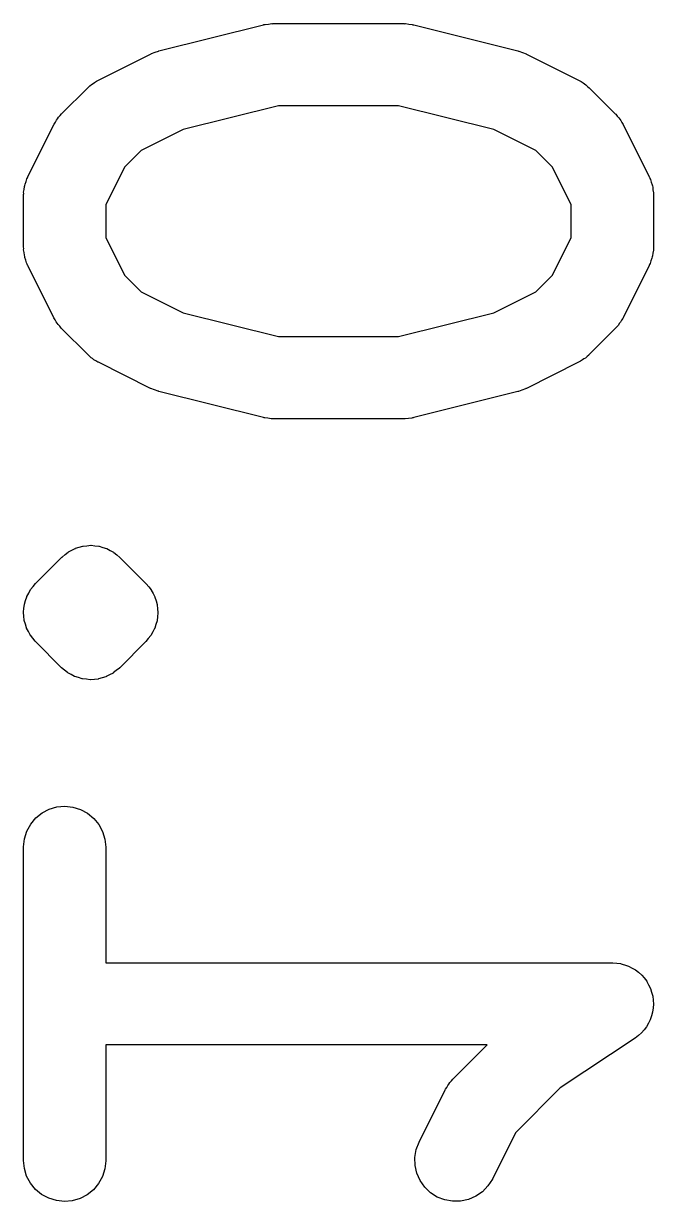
# Model space of a CAD drawing. Extents: x 6.3 to 49.3, y 9.3 to 45.7.
# Drawn here: x 9.623 to 10.773, y 43.527 to 45.677 of the extents above; entities that cross this region are included whole.
import ezdxf

# ---------------------------------------------------------------- set-up
doc = ezdxf.new("R2010")
doc.units = 0
doc.layers.add('BLACK', color=7, linetype='CONTINUOUS')

msp = doc.modelspace()

# ---------------------------------------------------------------- linework, layer by layer
at = {"layer": 'BLACK', "linetype": 'CONTINUOUS'}
for p, q in [((9.8699, 45.6274), (10.0604, 45.675)), ((10.0604, 45.675), (10.0614, 45.6753)), ((10.0614, 45.6753), (10.0627, 45.6754)), ((10.0627, 45.6754), (10.064, 45.6758)), ((10.064, 45.6758), (10.07, 45.6764)), ((10.07, 45.6764), (10.0759, 45.6772)), ((10.0759, 45.6772), (10.0772, 45.6771)), ((10.0772, 45.6771), (10.0786, 45.6773)), ((10.0786, 45.6773), (10.3167, 45.6773)), ((10.3167, 45.6773), (10.3177, 45.6773)), ((10.3177, 45.6773), (10.319, 45.6771)), ((10.319, 45.6771), (10.3204, 45.6772)), ((10.3204, 45.6772), (10.3263, 45.6763)), ((10.3263, 45.6763), (10.3323, 45.6756)), ((10.3323, 45.6756), (10.3335, 45.6752)), ((10.3335, 45.6752), (10.3349, 45.675)), ((10.3349, 45.675), (10.5253, 45.6274)), ((9.85612, 45.6225), (9.86271, 45.6248)), ((9.86271, 45.6248), (9.86923, 45.6272)), ((9.86923, 45.6272), (9.86957, 45.6273)), ((9.86957, 45.6273), (9.8699, 45.6274)), ((10.5253, 45.6274), (10.5263, 45.6271)), ((10.5263, 45.6271), (10.5267, 45.627)), ((10.5267, 45.627), (10.527, 45.627)), ((10.527, 45.627), (10.5335, 45.6245)), ((10.5335, 45.6245), (10.5401, 45.622)), ((9.75932, 45.5741), (9.85455, 45.6217)), ((9.85455, 45.6217), (9.85549, 45.6222)), ((9.85549, 45.6222), (9.85582, 45.6223)), ((9.85582, 45.6223), (9.85612, 45.6225)), ((10.5401, 45.622), (10.5404, 45.6218)), ((10.5404, 45.6218), (10.5407, 45.6217)), ((10.5407, 45.6217), (10.6359, 45.5741)), ((9.6922, 45.5124), (9.73982, 45.5601)), ((9.73982, 45.5601), (9.74057, 45.5608)), ((9.74057, 45.5608), (9.74386, 45.5634)), ((9.74386, 45.5634), (9.74692, 45.5663)), ((9.74692, 45.5663), (9.74957, 45.568)), ((9.74957, 45.568), (9.75201, 45.5699)), ((9.75201, 45.5699), (9.75575, 45.5719)), ((9.75575, 45.5719), (9.75932, 45.5741)), ((10.6359, 45.5741), (10.6369, 45.5736)), ((10.6369, 45.5736), (10.6404, 45.5713)), ((10.6404, 45.5713), (10.6441, 45.5693)), ((10.6441, 45.5693), (10.6465, 45.5674)), ((10.6465, 45.5674), (10.6491, 45.5657)), ((10.6491, 45.5657), (10.6522, 45.5627)), ((10.6522, 45.5627), (10.6554, 45.5601)), ((10.6554, 45.5601), (10.703, 45.5124)), ((10.0878, 45.5273), (9.91427, 45.4839)), ((10.3074, 45.5273), (10.0878, 45.5273)), ((10.481, 45.4839), (10.3074, 45.5273)), ((9.67863, 45.4939), (9.68093, 45.4974)), ((9.68093, 45.4974), (9.68291, 45.5011)), ((9.68291, 45.5011), (9.68489, 45.5035)), ((9.68489, 45.5035), (9.68659, 45.5062)), ((9.68659, 45.5062), (9.68953, 45.5092)), ((9.68953, 45.5092), (9.6922, 45.5124)), ((10.703, 45.5124), (10.7038, 45.5117)), ((10.7038, 45.5117), (10.7064, 45.5084)), ((10.7064, 45.5084), (10.7093, 45.5053)), ((10.7093, 45.5053), (10.711, 45.5027)), ((10.711, 45.5027), (10.7129, 45.5003)), ((10.7129, 45.5003), (10.7148, 45.4965)), ((10.7148, 45.4965), (10.7171, 45.4929)), ((9.63054, 45.3977), (9.67816, 45.4929)), ((9.67816, 45.4929), (9.67863, 45.4939)), ((9.91427, 45.4839), (9.83728, 45.4454)), ((10.558, 45.4454), (10.481, 45.4839)), ((10.7171, 45.4929), (10.7647, 45.3977)), ((9.83728, 45.4454), (9.80688, 45.415)), ((10.5884, 45.415), (10.558, 45.4454)), ((9.80688, 45.415), (9.77262, 45.3465)), ((10.6226, 45.3465), (10.5884, 45.415)), ((9.6253, 45.384), (9.62714, 45.3888)), ((9.62714, 45.3888), (9.62868, 45.3937)), ((9.62868, 45.3937), (9.62975, 45.3956)), ((9.62975, 45.3956), (9.63054, 45.3977)), ((10.7647, 45.3977), (10.7652, 45.3968)), ((10.7652, 45.3968), (10.7659, 45.3947)), ((10.7659, 45.3947), (10.767, 45.3927)), ((10.767, 45.3927), (10.7684, 45.3878)), ((10.7684, 45.3878), (10.7702, 45.383)), ((9.62262, 45.3642), (9.62263, 45.3652)), ((9.62263, 45.3652), (9.62287, 45.3674)), ((9.62282, 45.3696), (9.62369, 45.3747)), ((9.62287, 45.3674), (9.62282, 45.3696)), ((9.62369, 45.3747), (9.62426, 45.3798)), ((9.62426, 45.3798), (9.62492, 45.3819)), ((9.62492, 45.3819), (9.6253, 45.384)), ((10.7702, 45.383), (10.7706, 45.3809)), ((10.7706, 45.3809), (10.7712, 45.3787)), ((10.7712, 45.3787), (10.7717, 45.3736)), ((10.7717, 45.3736), (10.7725, 45.3686)), ((10.7725, 45.3686), (10.7724, 45.3664)), ((10.7724, 45.3664), (10.7726, 45.3642)), ((9.62262, 45.2689), (9.62262, 45.3642)), ((9.77262, 45.3465), (9.77262, 45.2866)), ((10.6226, 45.2866), (10.6226, 45.3465)), ((10.7726, 45.3642), (10.7726, 45.2689)), ((9.77262, 45.2866), (9.80688, 45.2181)), ((10.5884, 45.2181), (10.6226, 45.2866)), ((9.62283, 45.2667), (9.62262, 45.2689)), ((9.62275, 45.2645), (9.62283, 45.2667)), ((9.62355, 45.2595), (9.62275, 45.2645)), ((9.62405, 45.2544), (9.62355, 45.2595)), ((10.7716, 45.2584), (10.771, 45.2533)), ((10.7724, 45.2635), (10.7716, 45.2584)), ((10.7726, 45.2679), (10.7724, 45.2657)), ((10.7724, 45.2657), (10.7724, 45.2635)), ((10.7726, 45.2689), (10.7726, 45.2679)), ((9.62469, 45.2522), (9.62405, 45.2544)), ((9.62503, 45.2501), (9.62469, 45.2522)), ((9.62679, 45.2453), (9.62503, 45.2501)), ((9.62828, 45.2403), (9.62679, 45.2453)), ((9.62931, 45.2384), (9.62828, 45.2403)), ((9.63007, 45.2363), (9.62931, 45.2384)), ((9.63054, 45.2354), (9.63007, 45.2363)), ((10.7655, 45.2374), (10.7647, 45.2354)), ((10.7666, 45.2394), (10.7655, 45.2374)), ((10.7681, 45.2443), (10.7666, 45.2394)), ((10.7699, 45.2491), (10.7681, 45.2443)), ((10.7703, 45.2512), (10.7699, 45.2491)), ((10.771, 45.2533), (10.7703, 45.2512)), ((9.67816, 45.1401), (9.63054, 45.2354)), ((9.80688, 45.2181), (9.83728, 45.1877)), ((10.558, 45.1877), (10.5884, 45.2181)), ((10.7647, 45.2354), (10.7171, 45.1401)), ((9.83728, 45.1877), (9.91427, 45.1492)), ((10.481, 45.1492), (10.558, 45.1877)), ((9.6804, 45.1366), (9.67816, 45.1401)), ((9.68234, 45.1328), (9.6804, 45.1366)), ((9.68428, 45.1304), (9.68234, 45.1328)), ((9.68595, 45.1278), (9.68428, 45.1304)), ((9.91427, 45.1492), (10.0878, 45.1058)), ((10.3074, 45.1058), (10.481, 45.1492)), ((10.7103, 45.1296), (10.7086, 45.1269)), ((10.7123, 45.132), (10.7103, 45.1296)), ((10.7143, 45.1357), (10.7123, 45.132)), ((10.7166, 45.1392), (10.7143, 45.1357)), ((10.7171, 45.1401), (10.7166, 45.1392)), ((9.68884, 45.1247), (9.68595, 45.1278)), ((9.69147, 45.1214), (9.68884, 45.1247)), ((9.6922, 45.1207), (9.69147, 45.1214)), ((9.73982, 45.073), (9.6922, 45.1207)), ((10.703, 45.1207), (10.6554, 45.073)), ((10.7057, 45.1239), (10.703, 45.1207)), ((10.7086, 45.1269), (10.7057, 45.1239)), ((10.0878, 45.1058), (10.3074, 45.1058)), ((9.74308, 45.0704), (9.73982, 45.073)), ((9.7461, 45.0674), (9.74308, 45.0704)), ((9.74872, 45.0657), (9.7461, 45.0674)), ((9.75113, 45.0637), (9.74872, 45.0657)), ((10.6457, 45.0651), (10.6432, 45.0632)), ((10.6483, 45.0668), (10.6457, 45.0651)), ((10.6514, 45.0697), (10.6483, 45.0668)), ((10.6547, 45.0723), (10.6514, 45.0697)), ((10.6554, 45.073), (10.6547, 45.0723)), ((9.75484, 45.0618), (9.75113, 45.0637)), ((9.75838, 45.0595), (9.75484, 45.0618)), ((9.75932, 45.059), (9.75838, 45.0595)), ((9.85455, 45.0114), (9.75932, 45.059)), ((10.6359, 45.059), (10.5407, 45.0114)), ((10.6395, 45.0612), (10.6359, 45.059)), ((10.6432, 45.0632), (10.6395, 45.0612)), ((9.85488, 45.0112), (9.85455, 45.0114)), ((9.85517, 45.0111), (9.85488, 45.0112)), ((9.86168, 45.0086), (9.85517, 45.0111)), ((9.86822, 45.0061), (9.86168, 45.0086)), ((9.86857, 45.0061), (9.86822, 45.0061)), ((9.86889, 45.006), (9.86857, 45.0061)), ((9.8699, 45.0057), (9.86889, 45.006)), ((10.0604, 44.9581), (9.8699, 45.0057)), ((10.5253, 45.0057), (10.3349, 44.9581)), ((10.5257, 45.0058), (10.5253, 45.0057)), ((10.526, 45.0059), (10.5257, 45.0058)), ((10.5325, 45.0082), (10.526, 45.0059)), ((10.5391, 45.0106), (10.5325, 45.0082)), ((10.5394, 45.0108), (10.5391, 45.0106)), ((10.5397, 45.0109), (10.5394, 45.0108)), ((10.5407, 45.0114), (10.5397, 45.0109)), ((10.0617, 44.9579), (10.0604, 44.9581)), ((10.063, 44.9575), (10.0617, 44.9579)), ((10.0689, 44.9568), (10.063, 44.9575)), ((10.0749, 44.9559), (10.0689, 44.9568)), ((10.3253, 44.9567), (10.3193, 44.9559)), ((10.3312, 44.9573), (10.3253, 44.9567)), ((10.3325, 44.9576), (10.3312, 44.9573)), ((10.3338, 44.9578), (10.3325, 44.9576)), ((10.3349, 44.9581), (10.3338, 44.9578)), ((10.0762, 44.956), (10.0749, 44.9559)), ((10.0775, 44.9558), (10.0762, 44.956)), ((10.0786, 44.9558), (10.0775, 44.9558)), ((10.3167, 44.9558), (10.0786, 44.9558)), ((10.318, 44.956), (10.3167, 44.9558)), ((10.3193, 44.9559), (10.318, 44.956)), ((9.71739, 44.7195), (9.72416, 44.7215)), ((9.72416, 44.7215), (9.73093, 44.7235)), ((9.73093, 44.7235), (9.73118, 44.7235)), ((9.73118, 44.7235), (9.73144, 44.7236)), ((9.73144, 44.7236), (9.73845, 44.7242)), ((9.73845, 44.7242), (9.7455, 44.7249)), ((9.7455, 44.7249), (9.74577, 44.7249)), ((9.74577, 44.7249), (9.74602, 44.7249)), ((9.74602, 44.7249), (9.75289, 44.7241)), ((9.75289, 44.7241), (9.76006, 44.7234)), ((9.76006, 44.7234), (9.76032, 44.7233)), ((9.76032, 44.7233), (9.76057, 44.7233)), ((9.76057, 44.7233), (9.7672, 44.7212)), ((9.7672, 44.7212), (9.77406, 44.7191)), ((9.64459, 44.6553), (9.6922, 44.7029)), ((9.6922, 44.7029), (9.69257, 44.7033)), ((9.69257, 44.7033), (9.69258, 44.7033)), ((9.69258, 44.7033), (9.69259, 44.7033)), ((9.69259, 44.7033), (9.69295, 44.7036)), ((9.69295, 44.7036), (9.69846, 44.7081)), ((9.69846, 44.7081), (9.70395, 44.7125)), ((9.70395, 44.7125), (9.70419, 44.7126)), ((9.70419, 44.7126), (9.70439, 44.7128)), ((9.70439, 44.7128), (9.71057, 44.716)), ((9.71057, 44.716), (9.7169, 44.7193)), ((9.7169, 44.7193), (9.71716, 44.7194)), ((9.71716, 44.7194), (9.71739, 44.7195)), ((9.77406, 44.7191), (9.7743, 44.719)), ((9.7743, 44.719), (9.77454, 44.7189)), ((9.77454, 44.7189), (9.78067, 44.7156)), ((9.78067, 44.7156), (9.78696, 44.7122)), ((9.78696, 44.7122), (9.78716, 44.712)), ((9.78716, 44.712), (9.78739, 44.7119)), ((9.78739, 44.7119), (9.79279, 44.7074)), ((9.79279, 44.7074), (9.79827, 44.7029)), ((9.79827, 44.7029), (9.84589, 44.6553)), ((9.62858, 44.6316), (9.63198, 44.6378)), ((9.63198, 44.6378), (9.63529, 44.644)), ((9.63529, 44.644), (9.63538, 44.6441)), ((9.63538, 44.6441), (9.63544, 44.6442)), ((9.63544, 44.6442), (9.63552, 44.6443)), ((9.63552, 44.6443), (9.63559, 44.6444)), ((9.63559, 44.6444), (9.64012, 44.6499)), ((9.64012, 44.6499), (9.64459, 44.6553)), ((9.84589, 44.6553), (9.84625, 44.6549)), ((9.84625, 44.6549), (9.84626, 44.6549)), ((9.84626, 44.6549), (9.84627, 44.6549)), ((9.84627, 44.6549), (9.84643, 44.6547)), ((9.84643, 44.6547), (9.84644, 44.6547)), ((9.84644, 44.6547), (9.84645, 44.6547)), ((9.84645, 44.6547), (9.84662, 44.6546)), ((9.84662, 44.6546), (9.85106, 44.649)), ((9.85106, 44.649), (9.85547, 44.6435)), ((9.85547, 44.6435), (9.85553, 44.6434)), ((9.85553, 44.6434), (9.85561, 44.6433)), ((9.85561, 44.6433), (9.85567, 44.6432)), ((9.85567, 44.6432), (9.85576, 44.6431)), ((9.85576, 44.6431), (9.85902, 44.6368)), ((9.85902, 44.6368), (9.8623, 44.6306)), ((9.62338, 44.6101), (9.6241, 44.6171)), ((9.6241, 44.6171), (9.62414, 44.6172)), ((9.62414, 44.6172), (9.62415, 44.6173)), ((9.62415, 44.6173), (9.62419, 44.6175)), ((9.62419, 44.6175), (9.6242, 44.6176)), ((9.6242, 44.6176), (9.62632, 44.6244)), ((9.62632, 44.6244), (9.62838, 44.6311)), ((9.62838, 44.6311), (9.62844, 44.6312)), ((9.62844, 44.6312), (9.62848, 44.6313)), ((9.62848, 44.6313), (9.62854, 44.6314)), ((9.62854, 44.6314), (9.62858, 44.6316)), ((9.8623, 44.6306), (9.86233, 44.6305)), ((9.86233, 44.6305), (9.8624, 44.6304)), ((9.8624, 44.6304), (9.86243, 44.6302)), ((9.86243, 44.6302), (9.86249, 44.6301)), ((9.86249, 44.6301), (9.86448, 44.6233)), ((9.86448, 44.6233), (9.86648, 44.6166)), ((9.86648, 44.6166), (9.86649, 44.6164)), ((9.86649, 44.6164), (9.86653, 44.6163)), ((9.86653, 44.6163), (9.86654, 44.6162)), ((9.86654, 44.6162), (9.86658, 44.6161)), ((9.86658, 44.6161), (9.86719, 44.609)), ((9.62262, 44.603), (9.62338, 44.6101)), ((9.62263, 44.6029), (9.62262, 44.603)), ((9.62262, 44.6028), (9.62263, 44.6029)), ((9.62263, 44.6027), (9.62262, 44.6028)), ((9.62262, 44.6025), (9.62263, 44.6027)), ((9.62328, 44.5955), (9.62262, 44.6025)), ((9.6239, 44.5885), (9.62328, 44.5955)), ((9.86711, 44.5946), (9.86638, 44.5874)), ((9.86785, 44.6015), (9.86711, 44.5946)), ((9.86719, 44.609), (9.86786, 44.602)), ((9.86786, 44.602), (9.86784, 44.6019)), ((9.86784, 44.6019), (9.86785, 44.6017)), ((9.86785, 44.6017), (9.86784, 44.6016)), ((9.86784, 44.6016), (9.86785, 44.6015)), ((9.62393, 44.5883), (9.6239, 44.5885)), ((9.62395, 44.5882), (9.62393, 44.5883)), ((9.62398, 44.5881), (9.62395, 44.5882)), ((9.624, 44.588), (9.62398, 44.5881)), ((9.626, 44.5812), (9.624, 44.588)), ((9.62798, 44.5744), (9.626, 44.5812)), ((9.62804, 44.5743), (9.62798, 44.5744)), ((9.62808, 44.5742), (9.62804, 44.5743)), ((9.62814, 44.5741), (9.62808, 44.5742)), ((9.62818, 44.5739), (9.62814, 44.5741)), ((9.6315, 44.5676), (9.62818, 44.5739)), ((9.86189, 44.573), (9.85854, 44.5668)), ((9.86193, 44.5731), (9.86189, 44.573)), ((9.862, 44.5732), (9.86193, 44.5731)), ((9.86204, 44.5733), (9.862, 44.5732)), ((9.8621, 44.5734), (9.86204, 44.5733)), ((9.86416, 44.5802), (9.8621, 44.5734)), ((9.86421, 44.5804), (9.86416, 44.5802)), ((9.86627, 44.5869), (9.86421, 44.5804)), ((9.86628, 44.5871), (9.86627, 44.5869)), ((9.86632, 44.5872), (9.86628, 44.5871)), ((9.86634, 44.5873), (9.86632, 44.5872)), ((9.86638, 44.5874), (9.86634, 44.5873)), ((9.63472, 44.5614), (9.6315, 44.5676)), ((9.6348, 44.5613), (9.63472, 44.5614)), ((9.63486, 44.5612), (9.6348, 44.5613)), ((9.63494, 44.5611), (9.63486, 44.5612)), ((9.635, 44.561), (9.63494, 44.5611)), ((9.63945, 44.5555), (9.635, 44.561)), ((9.64385, 44.55), (9.63945, 44.5555)), ((9.64403, 44.5498), (9.64385, 44.55)), ((9.64404, 44.5498), (9.64403, 44.5498)), ((9.64403, 44.5498), (9.64403, 44.5498)), ((9.64421, 44.5496), (9.64404, 44.5498)), ((9.64422, 44.5496), (9.64421, 44.5496)), ((9.64423, 44.5496), (9.64422, 44.5496)), ((9.64459, 44.5492), (9.64423, 44.5496)), ((9.6922, 44.5016), (9.64459, 44.5492)), ((9.84589, 44.5492), (9.79827, 44.5016)), ((9.85039, 44.5547), (9.84589, 44.5492)), ((9.85489, 44.5601), (9.85039, 44.5547)), ((9.85495, 44.5602), (9.85489, 44.5601)), ((9.85503, 44.5603), (9.85495, 44.5602)), ((9.8551, 44.5604), (9.85503, 44.5603)), ((9.85518, 44.5605), (9.8551, 44.5604)), ((9.85854, 44.5668), (9.85518, 44.5605)), ((9.69764, 44.4971), (9.6922, 44.5016)), ((9.70308, 44.4926), (9.69764, 44.4971)), ((9.70331, 44.4925), (9.70308, 44.4926)), ((9.70352, 44.4923), (9.70331, 44.4925)), ((9.70967, 44.489), (9.70352, 44.4923)), ((9.71593, 44.4856), (9.70967, 44.489)), ((9.71619, 44.4855), (9.71593, 44.4856)), ((9.71641, 44.4854), (9.71619, 44.4855)), ((9.72312, 44.4834), (9.71641, 44.4854)), ((9.77309, 44.485), (9.76622, 44.483)), ((9.77333, 44.4851), (9.77309, 44.485)), ((9.77358, 44.4852), (9.77333, 44.4851)), ((9.77977, 44.4885), (9.77358, 44.4852)), ((9.78609, 44.4917), (9.77977, 44.4885)), ((9.78629, 44.4919), (9.78609, 44.4917)), ((9.78652, 44.492), (9.78629, 44.4919)), ((9.79197, 44.4964), (9.78652, 44.492)), ((9.79753, 44.5009), (9.79197, 44.4964)), ((9.79789, 44.5012), (9.79753, 44.5009)), ((9.7979, 44.5012), (9.79789, 44.5012)), ((9.79791, 44.5013), (9.7979, 44.5012)), ((9.79827, 44.5016), (9.79791, 44.5013)), ((9.7299, 44.4812), (9.72312, 44.4834)), ((9.73016, 44.4812), (9.7299, 44.4812)), ((9.73041, 44.4811), (9.73016, 44.4812)), ((9.73745, 44.4804), (9.73041, 44.4811)), ((9.74445, 44.4796), (9.73745, 44.4804)), ((9.74471, 44.4797), (9.74445, 44.4796)), ((9.74498, 44.4796), (9.74471, 44.4797)), ((9.75197, 44.4803), (9.74498, 44.4796)), ((9.75903, 44.4809), (9.75197, 44.4803)), ((9.75929, 44.481), (9.75903, 44.4809)), ((9.75955, 44.481), (9.75929, 44.481)), ((9.76622, 44.483), (9.75955, 44.481)), ((9.66952, 44.2432), (9.68356, 44.2474)), ((9.68356, 44.2474), (9.69814, 44.2487)), ((9.69814, 44.2487), (9.7127, 44.2472)), ((9.7127, 44.2472), (9.72668, 44.2428)), ((9.63574, 44.2161), (9.64514, 44.2273)), ((9.64514, 44.2273), (9.65655, 44.2364)), ((9.65655, 44.2364), (9.66952, 44.2432)), ((9.72668, 44.2428), (9.73956, 44.2359)), ((9.73956, 44.2359), (9.75084, 44.2265)), ((9.75084, 44.2265), (9.76009, 44.2152)), ((9.62868, 44.2032), (9.63574, 44.2161)), ((9.76009, 44.2152), (9.76696, 44.2023)), ((9.62263, 44.1747), (9.62426, 44.1893)), ((9.62426, 44.1893), (9.62868, 44.2032)), ((9.76696, 44.2023), (9.77119, 44.1883)), ((9.77119, 44.1883), (9.77262, 44.1737)), ((9.62262, 44.1737), (9.62263, 44.1747)), ((9.62262, 43.6023), (9.62262, 44.1737)), ((9.77262, 44.1737), (9.77262, 43.963)), ((9.77262, 43.963), (10.6976, 43.963)), ((10.6976, 43.963), (10.6985, 43.963)), ((10.6985, 43.963), (10.6985, 43.963)), ((10.6985, 43.963), (10.6986, 43.963)), ((10.6986, 43.963), (10.6987, 43.963)), ((10.6987, 43.963), (10.7055, 43.9622)), ((10.7055, 43.9622), (10.7131, 43.9614)), ((10.7131, 43.9614), (10.7132, 43.9613)), ((10.7132, 43.9613), (10.7132, 43.9613)), ((10.7132, 43.9613), (10.72, 43.9592)), ((10.72, 43.9592), (10.7271, 43.957)), ((10.7271, 43.957), (10.7271, 43.9569)), ((10.7271, 43.9569), (10.7272, 43.9569)), ((10.7272, 43.9569), (10.7336, 43.9534)), ((10.7336, 43.9534), (10.7399, 43.9499)), ((10.7399, 43.9499), (10.7399, 43.9499)), ((10.7399, 43.9499), (10.74, 43.9499)), ((10.74, 43.9499), (10.7452, 43.9455)), ((10.7452, 43.9455), (10.7511, 43.9405)), ((10.7511, 43.9405), (10.7512, 43.9405)), ((10.7512, 43.9405), (10.7512, 43.9405)), ((10.7512, 43.9405), (10.7554, 43.9353)), ((10.7554, 43.9353), (10.7603, 43.9291)), ((10.7603, 43.9291), (10.7603, 43.9291)), ((10.7603, 43.9291), (10.7604, 43.929)), ((10.7604, 43.929), (10.7636, 43.9228)), ((10.7636, 43.9228), (10.7671, 43.9162)), ((10.7671, 43.9162), (10.7671, 43.9161)), ((10.7671, 43.9161), (10.7672, 43.9161)), ((10.7672, 43.9161), (10.7692, 43.9092)), ((10.7692, 43.9092), (10.7713, 43.9021)), ((10.7713, 43.9021), (10.7713, 43.9021)), ((10.7713, 43.9021), (10.7713, 43.902)), ((10.7713, 43.902), (10.7719, 43.8949)), ((10.7719, 43.8949), (10.7726, 43.8876)), ((10.7726, 43.8875), (10.7719, 43.8807)), ((10.7726, 43.8876), (10.7726, 43.8875)), ((10.7726, 43.8875), (10.7726, 43.8875)), ((10.769, 43.8662), (10.7668, 43.859)), ((10.7711, 43.8729), (10.769, 43.8662)), ((10.7719, 43.8807), (10.7711, 43.873)), ((10.7711, 43.873), (10.7711, 43.8729)), ((10.7711, 43.8729), (10.7711, 43.8729)), ((10.7554, 43.8407), (10.7506, 43.8348)), ((10.7598, 43.846), (10.7554, 43.8407)), ((10.7599, 43.8461), (10.7598, 43.8461)), ((10.7598, 43.8461), (10.7598, 43.846)), ((10.7633, 43.8525), (10.7599, 43.8461)), ((10.7668, 43.8589), (10.7633, 43.8525)), ((10.7668, 43.859), (10.7668, 43.859)), ((10.7668, 43.859), (10.7668, 43.8589)), ((10.7392, 43.8256), (10.6025, 43.7345)), ((10.7451, 43.8304), (10.7392, 43.8256)), ((10.7505, 43.8348), (10.7451, 43.8304)), ((10.7506, 43.8348), (10.7505, 43.8348)), ((10.7505, 43.8348), (10.7505, 43.8348)), ((10.4689, 43.813), (9.77262, 43.813)), ((9.77262, 43.813), (9.77262, 43.6023)), ((10.4065, 43.7505), (10.4689, 43.813)), ((10.3924, 43.731), (10.3929, 43.732)), ((10.3929, 43.732), (10.3952, 43.7355)), ((10.3952, 43.7355), (10.3972, 43.7392)), ((10.3972, 43.7392), (10.3992, 43.7416)), ((10.3992, 43.7416), (10.4009, 43.7443)), ((10.4009, 43.7443), (10.4038, 43.7473)), ((10.4038, 43.7473), (10.4065, 43.7505)), ((10.6025, 43.7345), (10.5212, 43.6531)), ((10.3448, 43.6358), (10.3924, 43.731)), ((10.5212, 43.6531), (10.479, 43.5687)), ((10.3396, 43.6221), (10.3448, 43.6358)), ((9.62405, 43.5877), (9.62262, 43.6023)), ((9.77262, 43.6023), (9.77261, 43.6012)), ((10.3371, 43.6077), (10.3396, 43.6221)), ((10.3375, 43.5931), (10.3371, 43.6077)), ((9.62828, 43.5737), (9.62405, 43.5877)), ((9.77098, 43.5867), (9.76655, 43.5727)), ((9.77261, 43.6012), (9.77098, 43.5867)), ((10.3407, 43.5788), (10.3375, 43.5931)), ((9.63515, 43.5608), (9.62828, 43.5737)), ((9.6444, 43.5494), (9.63515, 43.5608)), ((9.7595, 43.5599), (9.75009, 43.5487)), ((9.76655, 43.5727), (9.7595, 43.5599)), ((10.3466, 43.5654), (10.3407, 43.5788)), ((10.355, 43.5534), (10.3466, 43.5654)), ((10.4785, 43.5678), (10.4705, 43.5555)), ((10.479, 43.5687), (10.4785, 43.5678)), ((9.65568, 43.5401), (9.6444, 43.5494)), ((9.66855, 43.5331), (9.65568, 43.5401)), ((9.73869, 43.5395), (9.72571, 43.5327)), ((9.75009, 43.5487), (9.73869, 43.5395)), ((10.3656, 43.5433), (10.355, 43.5534)), ((10.3779, 43.5354), (10.3656, 43.5433)), ((10.4603, 43.545), (10.4483, 43.5367)), ((10.4705, 43.5555), (10.4603, 43.545)), ((9.68254, 43.5288), (9.66855, 43.5331)), ((9.69709, 43.5273), (9.68254, 43.5288)), ((9.71167, 43.5286), (9.69709, 43.5273)), ((9.72571, 43.5327), (9.71167, 43.5286)), ((10.3915, 43.5301), (10.3779, 43.5354)), ((10.4059, 43.5275), (10.3915, 43.5301)), ((10.4206, 43.5278), (10.4059, 43.5275)), ((10.4349, 43.5309), (10.4206, 43.5278)), ((10.4483, 43.5367), (10.4349, 43.5309))]:
    msp.add_line(p, q, dxfattribs=at)

doc.saveas('drawing.dxf')
